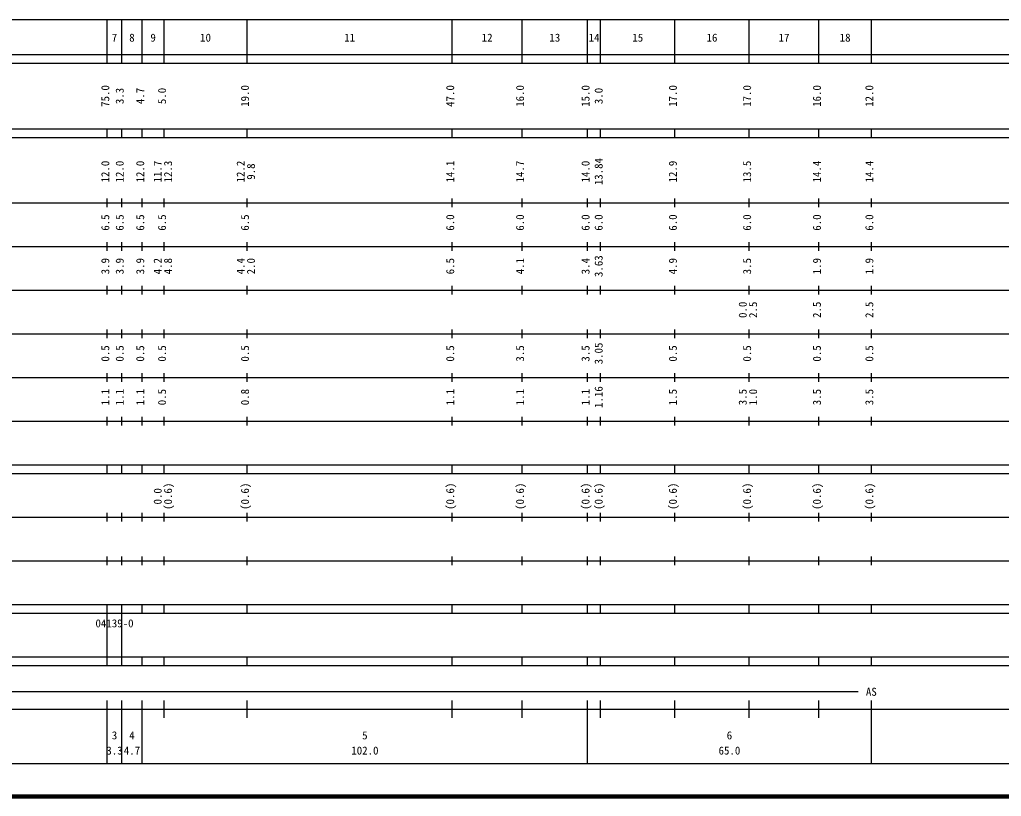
# Model space of a CAD drawing. Units: millimetres on the paper, enlarged 1000 times. Extents: x 40000 to 680000, y 20000 to 380000.
# Drawn here: x 234920 to 459782, y 20000 to 198000 of the extents above; entities that cross this region are included whole.
import ezdxf
from ezdxf.enums import TextEntityAlignment as Align

# ---------------------------------------------------------------- set-up
doc = ezdxf.new("R2010")
doc.units = ezdxf.units.MM
doc.header["$LTSCALE"] = 1000
doc.layers.add('M-TTL', color=2, linetype='Continuous', lineweight=140)
doc.layers.add('M-TTL-BAND', color=7, linetype='Continuous', lineweight=25)
doc.styles.add('ＭＳ ゴシック', font='')
doc.styles.get('ＭＳ ゴシック').set_extended_font_data('MS Gothic')

msp = doc.modelspace()

# ---------------------------------------------------------------- linework, layer by layer
at = {"layer": 'M-TTL'}
msp.add_line((40000, 20000), (680000, 20000), dxfattribs=at)
at = {"layer": 'M-TTL-BAND'}
for p, q in [((68000, 198000), (579000, 198000)), ((255000, 188000), (255000, 198000)), ((258300, 188000), (258300, 198000)), ((263000, 188000), (263000, 198000)), ((268000, 188000), (268000, 198000)), ((287000, 188000), (287000, 198000)), ((334000, 188000), (334000, 198000)), ((350000, 188000), (350000, 198000)), ((365000, 188000), (365000, 198000)), ((368000, 188000), (368000, 198000)), ((385000, 188000), (385000, 198000)), ((402000, 188000), (402000, 198000)), ((418000, 188000), (418000, 198000)), ((430000, 188000), (430000, 198000)), ((40000, 190000), (579000, 190000)), ((40000, 188000), (579000, 188000)), ((40000, 173000), (579000, 173000)), ((40000, 171000), (579000, 171000)), ((255000, 171000), (255000, 173000)), ((258300, 171000), (258300, 173000)), ((263000, 171000), (263000, 173000)), ((268000, 171000), (268000, 173000)), ((287000, 171000), (287000, 173000)), ((334000, 171000), (334000, 173000)), ((350000, 171000), (350000, 173000)), ((365000, 171000), (365000, 173000)), ((368000, 171000), (368000, 173000)), ((385000, 171000), (385000, 173000)), ((402000, 171000), (402000, 173000)), ((418000, 171000), (418000, 173000)), ((430000, 171000), (430000, 173000)), ((40000, 156000), (579000, 156000)), ((255000, 155000), (255000, 157000)), ((258300, 155000), (258300, 157000)), ((263000, 155000), (263000, 157000)), ((268000, 155000), (268000, 157000)), ((287000, 155000), (287000, 157000)), ((334000, 155000), (334000, 157000)), ((350000, 155000), (350000, 157000)), ((365000, 155000), (365000, 157000)), ((368000, 155000), (368000, 157000)), ((385000, 155000), (385000, 157000)), ((402000, 155000), (402000, 157000)), ((418000, 155000), (418000, 157000)), ((430000, 155000), (430000, 157000)), ((255000, 145000), (255000, 147000)), ((258300, 145000), (258300, 147000)), ((263000, 145000), (263000, 147000)), ((268000, 145000), (268000, 147000)), ((287000, 145000), (287000, 147000)), ((334000, 145000), (334000, 147000)), ((350000, 145000), (350000, 147000)), ((365000, 145000), (365000, 147000)), ((368000, 145000), (368000, 147000)), ((385000, 145000), (385000, 147000)), ((402000, 145000), (402000, 147000)), ((418000, 145000), (418000, 147000)), ((430000, 145000), (430000, 147000)), ((46000, 146000), (579000, 146000)), ((52000, 136000), (579000, 136000)), ((255000, 135000), (255000, 137000)), ((258300, 135000), (258300, 137000)), ((263000, 135000), (263000, 137000)), ((268000, 135000), (268000, 137000)), ((287000, 135000), (287000, 137000)), ((334000, 135000), (334000, 137000)), ((350000, 135000), (350000, 137000)), ((365000, 135000), (365000, 137000)), ((368000, 135000), (368000, 137000)), ((385000, 135000), (385000, 137000)), ((402000, 135000), (402000, 137000)), ((418000, 135000), (418000, 137000)), ((430000, 135000), (430000, 137000)), ((46000, 126000), (579000, 126000)), ((255000, 125000), (255000, 127000)), ((258300, 125000), (258300, 127000)), ((263000, 125000), (263000, 127000)), ((268000, 125000), (268000, 127000)), ((287000, 125000), (287000, 127000)), ((334000, 125000), (334000, 127000)), ((350000, 125000), (350000, 127000)), ((365000, 125000), (365000, 127000)), ((368000, 125000), (368000, 127000)), ((385000, 125000), (385000, 127000)), ((402000, 125000), (402000, 127000)), ((418000, 125000), (418000, 127000)), ((430000, 125000), (430000, 127000)), ((255000, 115000), (255000, 117000)), ((258300, 115000), (258300, 117000)), ((263000, 115000), (263000, 117000)), ((268000, 115000), (268000, 117000)), ((287000, 115000), (287000, 117000)), ((334000, 115000), (334000, 117000)), ((350000, 115000), (350000, 117000)), ((365000, 115000), (365000, 117000)), ((368000, 115000), (368000, 117000)), ((385000, 115000), (385000, 117000)), ((402000, 115000), (402000, 117000)), ((418000, 115000), (418000, 117000)), ((430000, 115000), (430000, 117000)), ((52000, 116000), (579000, 116000)), ((46000, 106000), (579000, 106000)), ((255000, 105000), (255000, 107000)), ((258300, 105000), (258300, 107000)), ((263000, 105000), (263000, 107000)), ((268000, 105000), (268000, 107000)), ((287000, 105000), (287000, 107000)), ((334000, 105000), (334000, 107000)), ((350000, 105000), (350000, 107000)), ((365000, 105000), (365000, 107000)), ((368000, 105000), (368000, 107000)), ((385000, 105000), (385000, 107000)), ((402000, 105000), (402000, 107000)), ((418000, 105000), (418000, 107000)), ((430000, 105000), (430000, 107000)), ((40000, 96000), (579000, 96000)), ((255000, 94000), (255000, 96000)), ((258300, 94000), (258300, 96000)), ((263000, 94000), (263000, 96000)), ((268000, 94000), (268000, 96000)), ((287000, 94000), (287000, 96000)), ((334000, 94000), (334000, 96000)), ((350000, 94000), (350000, 96000)), ((365000, 94000), (365000, 96000)), ((368000, 94000), (368000, 96000)), ((385000, 94000), (385000, 96000)), ((402000, 94000), (402000, 96000)), ((418000, 94000), (418000, 96000)), ((430000, 94000), (430000, 96000)), ((40000, 94000), (579000, 94000)), ((49000, 84000), (579000, 84000)), ((255000, 83000), (255000, 85000)), ((258300, 83000), (258300, 85000)), ((263000, 83000), (263000, 85000)), ((268000, 83000), (268000, 85000)), ((287000, 83000), (287000, 85000)), ((334000, 83000), (334000, 85000)), ((350000, 83000), (350000, 85000)), ((365000, 83000), (365000, 85000)), ((368000, 83000), (368000, 85000)), ((385000, 83000), (385000, 85000)), ((402000, 83000), (402000, 85000)), ((418000, 83000), (418000, 85000)), ((430000, 83000), (430000, 85000)), ((255000, 73000), (255000, 75000)), ((258300, 73000), (258300, 75000)), ((263000, 73000), (263000, 75000)), ((268000, 73000), (268000, 75000)), ((287000, 73000), (287000, 75000)), ((334000, 73000), (334000, 75000)), ((350000, 73000), (350000, 75000)), ((365000, 73000), (365000, 75000)), ((368000, 73000), (368000, 75000)), ((385000, 73000), (385000, 75000)), ((402000, 73000), (402000, 75000)), ((418000, 73000), (418000, 75000)), ((430000, 73000), (430000, 75000)), ((40000, 74000), (579000, 74000)), ((40000, 64000), (579000, 64000)), ((255000, 62000), (255000, 64000)), ((258300, 62000), (258300, 64000)), ((263000, 62000), (263000, 64000)), ((268000, 62000), (268000, 64000)), ((287000, 62000), (287000, 64000)), ((334000, 62000), (334000, 64000)), ((350000, 62000), (350000, 64000)), ((365000, 62000), (365000, 64000)), ((368000, 62000), (368000, 64000)), ((385000, 62000), (385000, 64000)), ((402000, 62000), (402000, 64000)), ((418000, 62000), (418000, 64000)), ((430000, 62000), (430000, 64000)), ((40000, 62000), (579000, 62000)), ((255000, 52000), (255000, 62000)), ((258300, 52000), (258300, 62000)), ((40000, 52000), (579000, 52000)), ((255000, 50000), (255000, 52000)), ((258300, 50000), (258300, 52000)), ((263000, 50000), (263000, 52000)), ((268000, 50000), (268000, 52000)), ((287000, 50000), (287000, 52000)), ((334000, 50000), (334000, 52000)), ((350000, 50000), (350000, 52000)), ((365000, 50000), (365000, 52000)), ((368000, 50000), (368000, 52000)), ((385000, 50000), (385000, 52000)), ((402000, 50000), (402000, 52000)), ((418000, 50000), (418000, 52000)), ((430000, 50000), (430000, 52000)), ((40000, 50000), (579000, 50000)), ((71000, 44000), (427000, 44000)), ((255000, 27500), (255000, 42000)), ((258300, 27500), (258300, 42000)), ((263000, 27500), (263000, 42000)), ((268000, 38000), (268000, 42000)), ((287000, 38000), (287000, 42000)), ((334000, 38000), (334000, 42000)), ((350000, 38000), (350000, 42000)), ((365000, 27500), (365000, 42000)), ((368000, 38000), (368000, 42000)), ((385000, 38000), (385000, 42000)), ((402000, 38000), (402000, 42000)), ((418000, 38000), (418000, 42000)), ((430000, 27500), (430000, 42000)), ((40000, 40000), (579000, 40000)), ((68000, 27500), (579000, 27500))]:
    msp.add_line(p, q, dxfattribs=at)

# ---------------------------------------------------------------- texts
at = {"layer": 'M-TTL-BAND', "style": 'ＭＳ ゴシック'}
for s, p in [('7', (256650, 192405)), ('8', (260650, 192405)), ('9', (265500, 192405)), ('10', (277500, 192405)), ('11', (310500, 192405)), ('12', (342000, 192405)), ('13', (357500, 192405)), ('14', (366500, 192405)), ('15', (376500, 192405)), ('16', (393500, 192405)), ('17', (410000, 192405)), ('18', (424000, 192405)), ('AS', (430000, 42500)), ('3', (256650, 32523)), ('4', (260650, 32523)), ('5', (314000, 32523)), ('6', (397500, 32523)), ('3.3', (256650, 29033)), ('4.7', (260650, 29033)), ('102.0', (314000, 29033)), ('65.0', (397500, 29033))]:
    msp.add_text(s, height=1833, dxfattribs=at).set_placement(p, align=Align.BOTTOM_CENTER)
for s, p in [('75.0', (256000, 180500)), ('3.3', (259300, 180500)), ('4.7', (264000, 180500)), ('5.0', (269000, 180500)), ('19.0', (288000, 180500)), ('47.0', (335000, 180500)), ('16.0', (351000, 180500)), ('15.0', (366000, 180500)), ('3.0', (369000, 180500)), ('17.0', (386000, 180500)), ('17.0', (403000, 180500)), ('16.0', (419000, 180500)), ('12.0', (431000, 180500)), ('12.0', (256000, 163174)), ('12.0', (259300, 163174)), ('12.0', (264000, 163174)), ('11.7', (268000, 163174)), ('12.3', (270370, 163174)), ('12.2', (287000, 163174)), ('9.8', (289370, 163174)), ('14.1', (335000, 163174)), ('14.7', (351000, 163174)), ('14.0', (366000, 163174)), ('13.84', (369000, 163174)), ('12.9', (386000, 163174)), ('13.5', (403000, 163174)), ('14.4', (419000, 163174)), ('14.4', (431000, 163174)), ('6.5', (256000, 151500)), ('6.5', (259300, 151500)), ('6.5', (264000, 151500)), ('6.5', (269000, 151500)), ('6.5', (288000, 151500)), ('6.0', (335000, 151500)), ('6.0', (351000, 151500)), ('6.0', (366000, 151500)), ('6.0', (369000, 151500)), ('6.0', (386000, 151500)), ('6.0', (403000, 151500)), ('6.0', (419000, 151500)), ('6.0', (431000, 151500)), ('3.9', (256000, 141500)), ('3.9', (259300, 141500)), ('3.9', (264000, 141500)), ('4.2', (268000, 141500)), ('4.8', (270370, 141500)), ('4.4', (287000, 141500)), ('2.0', (289370, 141500)), ('6.5', (335000, 141500)), ('4.1', (351000, 141500)), ('3.4', (366000, 141500)), ('3.63', (369000, 141500)), ('4.9', (386000, 141500)), ('3.5', (403000, 141500)), ('1.9', (419000, 141500)), ('1.9', (431000, 141500)), ('0.0', (402000, 131500)), ('2.5', (404370, 131500)), ('2.5', (419000, 131500)), ('2.5', (431000, 131500)), ('3.05', (369000, 121500)), ('0.5', (256000, 121500)), ('0.5', (259300, 121500)), ('0.5', (264000, 121500)), ('0.5', (269000, 121500)), ('0.5', (288000, 121500)), ('0.5', (335000, 121500)), ('3.5', (351000, 121500)), ('3.5', (366000, 121500)), ('0.5', (386000, 121500)), ('0.5', (403000, 121500)), ('0.5', (419000, 121500)), ('0.5', (431000, 121500)), ('1.1', (256000, 111500)), ('1.1', (259300, 111500)), ('1.1', (264000, 111500)), ('0.5', (269000, 111500)), ('0.8', (288000, 111500)), ('1.1', (335000, 111500)), ('1.1', (351000, 111500)), ('1.1', (366000, 111500)), ('1.16', (369000, 111500)), ('1.5', (386000, 111500)), ('3.5', (402000, 111500)), ('1.0', (404370, 111500)), ('3.5', (419000, 111500)), ('3.5', (431000, 111500)), ('0.0', (268000, 88764)), ('(0.6)', (270370, 88764)), ('(0.6)', (288000, 88764)), ('(0.6)', (335000, 88764)), ('(0.6)', (351000, 88764)), ('(0.6)', (366000, 88764)), ('(0.6)', (369000, 88764)), ('(0.6)', (386000, 88764)), ('(0.6)', (403000, 88764)), ('(0.6)', (419000, 88764)), ('(0.6)', (431000, 88764))]:
    msp.add_text(s, height=1833, rotation=90, dxfattribs=at).set_placement(p, align=Align.BOTTOM_CENTER)
msp.add_text('04139-0', height=1833, dxfattribs=at).set_placement((256650, 59655), align=Align.MIDDLE_CENTER)

doc.saveas('drawing.dxf')
